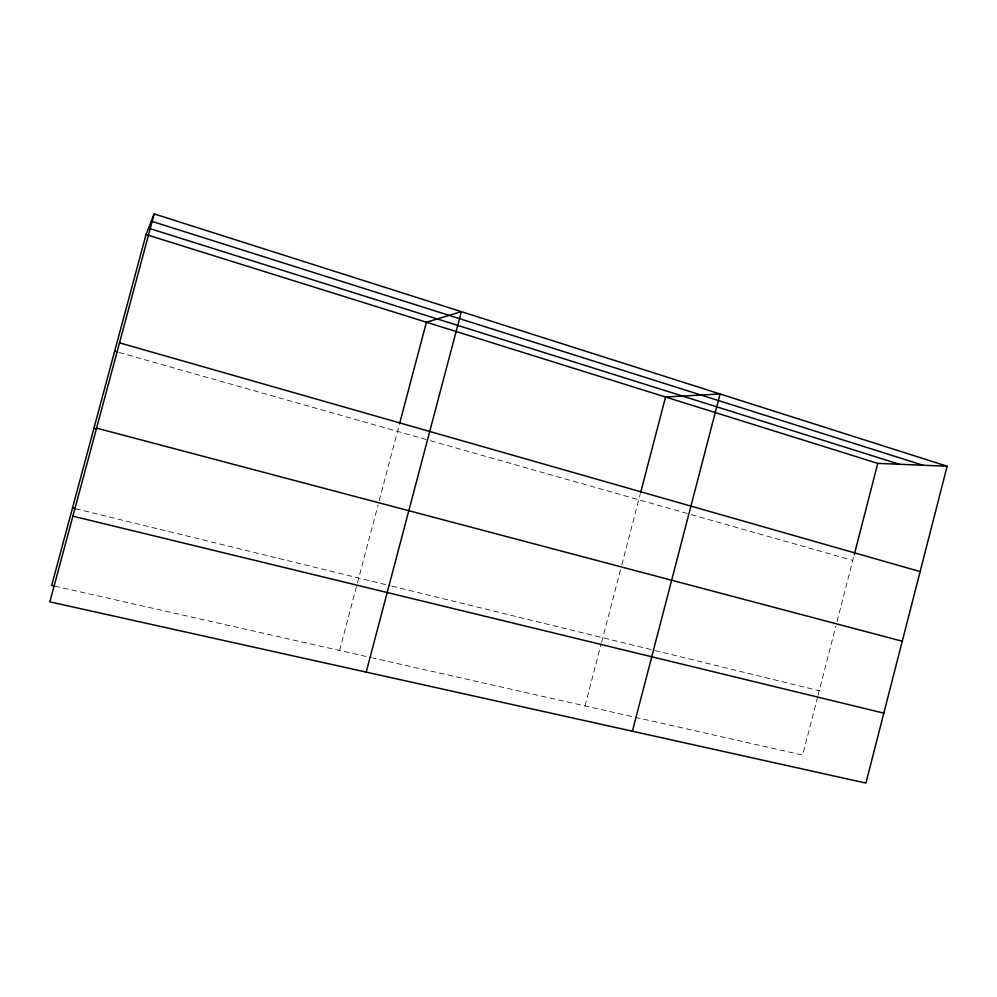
<?xml version="1.0" encoding="UTF-8"?>
<svg xmlns="http://www.w3.org/2000/svg" width="997" height="997" viewBox="0 0 997 997"><rect width="100%" height="100%" fill="white"/><g stroke="black" fill="none" stroke-linecap="round" stroke-linejoin="round"><path stroke-width="0.75" stroke-dasharray="4.99 3.74" d="M817.69 696.716L802.66 755.09L372.903 658.008M818.076 695.221L835.885 626.041M837.031 621.555L853.931 555.94M585.002 705.926L601.241 643.676M601.627 642.193L621.056 567.654M621.829 564.701L640.323 493.802M339.578 650.48L378.062 505.018M379.246 500.519L399.124 425.395M54.698 586.124L371.395 657.671M75.51 508.694L390.375 585.762M391.883 586.136L819.235 690.734M119.154 352.464L428.997 440.3M430.505 440.724L689.65 514.178M691.145 514.602L852.771 560.414"/><path stroke-width="1.5" d="M947.15 466.222L865.894 783.081L49.85 601.864L154.174 213.919L947.15 466.222L877.759 463.381L146.036 234.532L51.67 585.438L54.698 586.124M854.317 554.444L877.759 463.381M632.397 731.225L720.083 393.977L665.56 397.018L640.71 492.306M399.51 423.899L426.417 322.218L461.362 311.662L366.186 672.103M146.036 234.532L154.174 213.919M72.893 516.172L883.828 713.142M72.507 507.959L75.51 508.694M96.572 428.112L902.273 641.245M93.917 428.324L96.933 429.109M114.667 351.193L117.658 352.041M119.503 342.843L920.131 571.593M148.541 228.176L899.406 464.266M151.307 221.184L922.973 465.225"/></g></svg>
